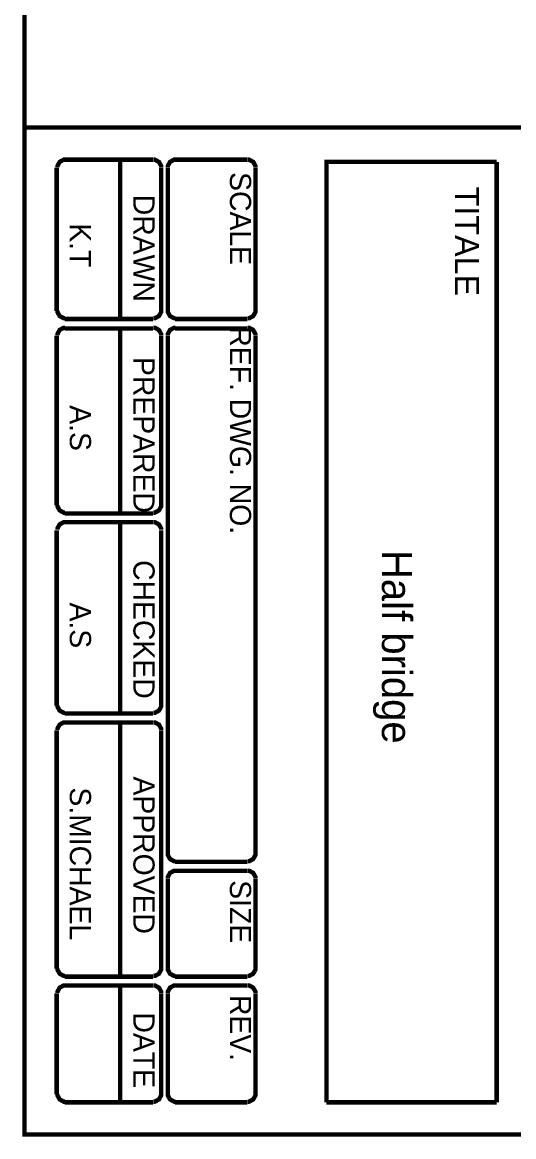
# Model space of a CAD drawing. Extents: x 0.3 to 11.4, y 0.3 to 16.3.
# Drawn here: x 0.259 to 1.38, y 0.254 to 2.796 of the extents above; entities that cross this region are included whole.
import ezdxf

# ---------------------------------------------------------------- set-up
doc = ezdxf.new("R2010")
doc.units = 0
doc.header["$MEASUREMENT"] = 0

msp = doc.modelspace()

# ---------------------------------------------------------------- linework, layer by layer
at = {"color": 0, "const_width": 0.01}
msp.add_lwpolyline([(11.3828, 0.25944), (11.3828, 16.2511), (0.26443, 16.2511), (0.26443, 0.25944), (11.3828, 0.25944)], close=True, dxfattribs=at)
for points in [[(0.26443, 2.5561), (11.3828, 2.5561)], [(0.33778, 2.13781), (0.33778, 2.46446)], [(0.35693, 2.48281), (0.3539, 2.48281), (0.34462, 2.47771), (0.33946, 2.46843), (0.33946, 2.46528)], [(0.55778, 2.48281), (0.35612, 2.48281)], [(0.4828, 2.11947), (0.4828, 2.48281)], [(0.57612, 2.46528), (0.57612, 2.46843), (0.57102, 2.47771), (0.56174, 2.48281), (0.55859, 2.48281)], [(0.57612, 2.13781), (0.57612, 2.46446)], [(0.60862, 2.48281), (0.60552, 2.48281), (0.59625, 2.47771), (0.59109, 2.46843), (0.59109, 2.46528)], [(0.59109, 2.13781), (0.59109, 2.46446)], [(0.77279, 2.48281), (0.6078, 2.48281)], [(0.79112, 2.46528), (0.79112, 2.46843), (0.78602, 2.47771), (0.77675, 2.48281), (0.7736, 2.48281)], [(0.79112, 2.13781), (0.79112, 2.46446)], [(0.9528, 0.33279), (0.9528, 2.47775), (1.34109, 2.47775)], [(1.34109, 0.33279), (1.34109, 2.47775)], [(0.33946, 2.13861), (0.33946, 2.13553), (0.34462, 2.12625), (0.3539, 2.1211), (0.35693, 2.1211)], [(0.55859, 2.1211), (0.56174, 2.1211), (0.57102, 2.12625), (0.57612, 2.13553), (0.57612, 2.13861)], [(0.59109, 2.13861), (0.59109, 2.13553), (0.59625, 2.12625), (0.60552, 2.1211), (0.60862, 2.1211)], [(0.7736, 2.1211), (0.77675, 2.1211), (0.78602, 2.12625), (0.79112, 2.13553), (0.79112, 2.13861)], [(0.55778, 2.11947), (0.35612, 2.11947)], [(0.77279, 2.11947), (0.6078, 2.11947)], [(0.33778, 1.69444), (0.33778, 2.08111)], [(0.35693, 2.09944), (0.3539, 2.09944), (0.34462, 2.09435), (0.33946, 2.08507), (0.33946, 2.08192)], [(0.55778, 2.09776), (0.35612, 2.09776)], [(0.4828, 1.67611), (0.4828, 2.09776)], [(0.57612, 2.08192), (0.57612, 2.08507), (0.57102, 2.09435), (0.56174, 2.09944), (0.55859, 2.09944)], [(0.57612, 1.69444), (0.57612, 2.08111)], [(0.60862, 2.09944), (0.60552, 2.09944), (0.59625, 2.09435), (0.59109, 2.08507), (0.59109, 2.08192)], [(0.59109, 0.89947), (0.59109, 2.08111)], [(0.77279, 2.09776), (0.6078, 2.09776)], [(0.79112, 2.08192), (0.79112, 2.08507), (0.78602, 2.09435), (0.77675, 2.09944), (0.7736, 2.09944)], [(0.79112, 0.89947), (0.79112, 2.08111)], [(0.33946, 1.69526), (0.33946, 1.69222), (0.34462, 1.68294), (0.3539, 1.67779), (0.35693, 1.67779)], [(0.55778, 1.67611), (0.35612, 1.67611)], [(0.55859, 1.67779), (0.56174, 1.67779), (0.57102, 1.68294), (0.57612, 1.69222), (0.57612, 1.69526)], [(0.35693, 1.65608), (0.3539, 1.65608), (0.34462, 1.65099), (0.33946, 1.64171), (0.33946, 1.63861)], [(0.55778, 1.65608), (0.35612, 1.65608)], [(0.4828, 1.21946), (0.4828, 1.65608)], [(0.57612, 1.63861), (0.57612, 1.64171), (0.57102, 1.65099), (0.56174, 1.65608), (0.55859, 1.65608)], [(0.33778, 1.23779), (0.33778, 1.63781)], [(0.57612, 1.23779), (0.57612, 1.63781)], [(0.33946, 1.23861), (0.33946, 1.23557), (0.34462, 1.22629), (0.3539, 1.22114), (0.35693, 1.22114)], [(0.55778, 1.21946), (0.35612, 1.21946)], [(0.55859, 1.22114), (0.56174, 1.22114), (0.57102, 1.22629), (0.57612, 1.23557), (0.57612, 1.23861)], [(0.35693, 1.19944), (0.3539, 1.19944), (0.34462, 1.19434), (0.33946, 1.18506), (0.33946, 1.18197)], [(0.55778, 1.19944), (0.35612, 1.19944)], [(0.4828, 0.61947), (0.4828, 1.19944)], [(0.57612, 1.18197), (0.57612, 1.18506), (0.57102, 1.19434), (0.56174, 1.19944), (0.55859, 1.19944)], [(0.33778, 0.6378), (0.33778, 1.1811)], [(0.57612, 0.6378), (0.57612, 1.1811)], [(0.59109, 0.90028), (0.59109, 0.89719), (0.59625, 0.88791), (0.60552, 0.88276), (0.60862, 0.88276)], [(0.7736, 0.88276), (0.77675, 0.88276), (0.78602, 0.88791), (0.79112, 0.89719), (0.79112, 0.90028)], [(0.60862, 0.86111), (0.60552, 0.86111), (0.59625, 0.85601), (0.59109, 0.84673), (0.59109, 0.84359)], [(0.77279, 0.88113), (0.6078, 0.88113)], [(0.77279, 0.86111), (0.6078, 0.86111)], [(0.79112, 0.84359), (0.79112, 0.84673), (0.78602, 0.85601), (0.77675, 0.86111), (0.7736, 0.86111)], [(0.59109, 0.6378), (0.59109, 0.84277)], [(0.79112, 0.6378), (0.79112, 0.84277)], [(0.33946, 0.63862), (0.33946, 0.63553), (0.34462, 0.62625), (0.3539, 0.62109), (0.35693, 0.62109)], [(0.55859, 0.62109), (0.56174, 0.62109), (0.57102, 0.62625), (0.57612, 0.63553), (0.57612, 0.63862)], [(0.59109, 0.63862), (0.59109, 0.63553), (0.59625, 0.62625), (0.60552, 0.62109), (0.60862, 0.62109)], [(0.7736, 0.62109), (0.77675, 0.62109), (0.78602, 0.62625), (0.79112, 0.63553), (0.79112, 0.63862)], [(0.55778, 0.61947), (0.35612, 0.61947)], [(0.77279, 0.61947), (0.6078, 0.61947)], [(0.33778, 0.35113), (0.33778, 0.58111)], [(0.35693, 0.59945), (0.3539, 0.59945), (0.34462, 0.59435), (0.33946, 0.58507), (0.33946, 0.58192)], [(0.55778, 0.59945), (0.35612, 0.59945)], [(0.4828, 0.33279), (0.4828, 0.59945)], [(0.57612, 0.58192), (0.57612, 0.58507), (0.57102, 0.59435), (0.56174, 0.59945), (0.55859, 0.59945)], [(0.57612, 0.35113), (0.57612, 0.58111)], [(0.60862, 0.59945), (0.60552, 0.59945), (0.59625, 0.59435), (0.59109, 0.58507), (0.59109, 0.58192)], [(0.59109, 0.35113), (0.59109, 0.58111)], [(0.77279, 0.59945), (0.6078, 0.59945)], [(0.79112, 0.58192), (0.79112, 0.58507), (0.78602, 0.59435), (0.77675, 0.59945), (0.7736, 0.59945)], [(0.79112, 0.35113), (0.79112, 0.58111)], [(0.33946, 0.35194), (0.33946, 0.34885), (0.34462, 0.33957), (0.3539, 0.33442), (0.35693, 0.33442)], [(0.55859, 0.33442), (0.56174, 0.33442), (0.57102, 0.33957), (0.57612, 0.34885), (0.57612, 0.35194)], [(0.59109, 0.35194), (0.59109, 0.34885), (0.59625, 0.33957), (0.60552, 0.33442), (0.60862, 0.33442)], [(0.7736, 0.33442), (0.77675, 0.33442), (0.78602, 0.33957), (0.79112, 0.34885), (0.79112, 0.35194)], [(0.55778, 0.33279), (0.35612, 0.33279)], [(0.77279, 0.33279), (0.6078, 0.33279)], [(1.34109, 0.33279), (0.9528, 0.33279)]]:
    msp.add_lwpolyline(points, dxfattribs=at)

# ---------------------------------------------------------------- texts
at = {"color": 0}
for s, height, p in [('SCALE', 0.048333, (0.73278, 2.45444)), ('TITALE', 0.055, (1.24611, 2.42111)), ('DRAWN ', 0.048333, (0.51278, 2.40278)), ('K.T', 0.048333, (0.36778, 2.33778)), ('REF. DWG. NO.', 0.0483333, (0.73278, 2.10278)), ('PREPARED', 0.048333, (0.51278, 2.03278)), ('A.S', 0.048333, (0.36778, 1.92278)), ('Half bridge ', 0.0683333, (1.07944, 1.59278)), ('CHECKED', 0.048333, (0.51278, 1.56944)), ('A.S', 0.048333, (0.36778, 1.47278)), ('APPROVED', 0.048333, (0.51278, 1.07611)), ('S.MICHAEL', 0.048333, (0.36778, 1.05111)), ('SIZE', 0.048333, (0.73278, 0.83944)), ('REV.', 0.048333, (0.73278, 0.57778)), ('DATE', 0.048333, (0.51278, 0.53778))]:
    msp.add_text(s, height=height, rotation=270, dxfattribs=at).set_placement(p)

doc.saveas('drawing.dxf')
